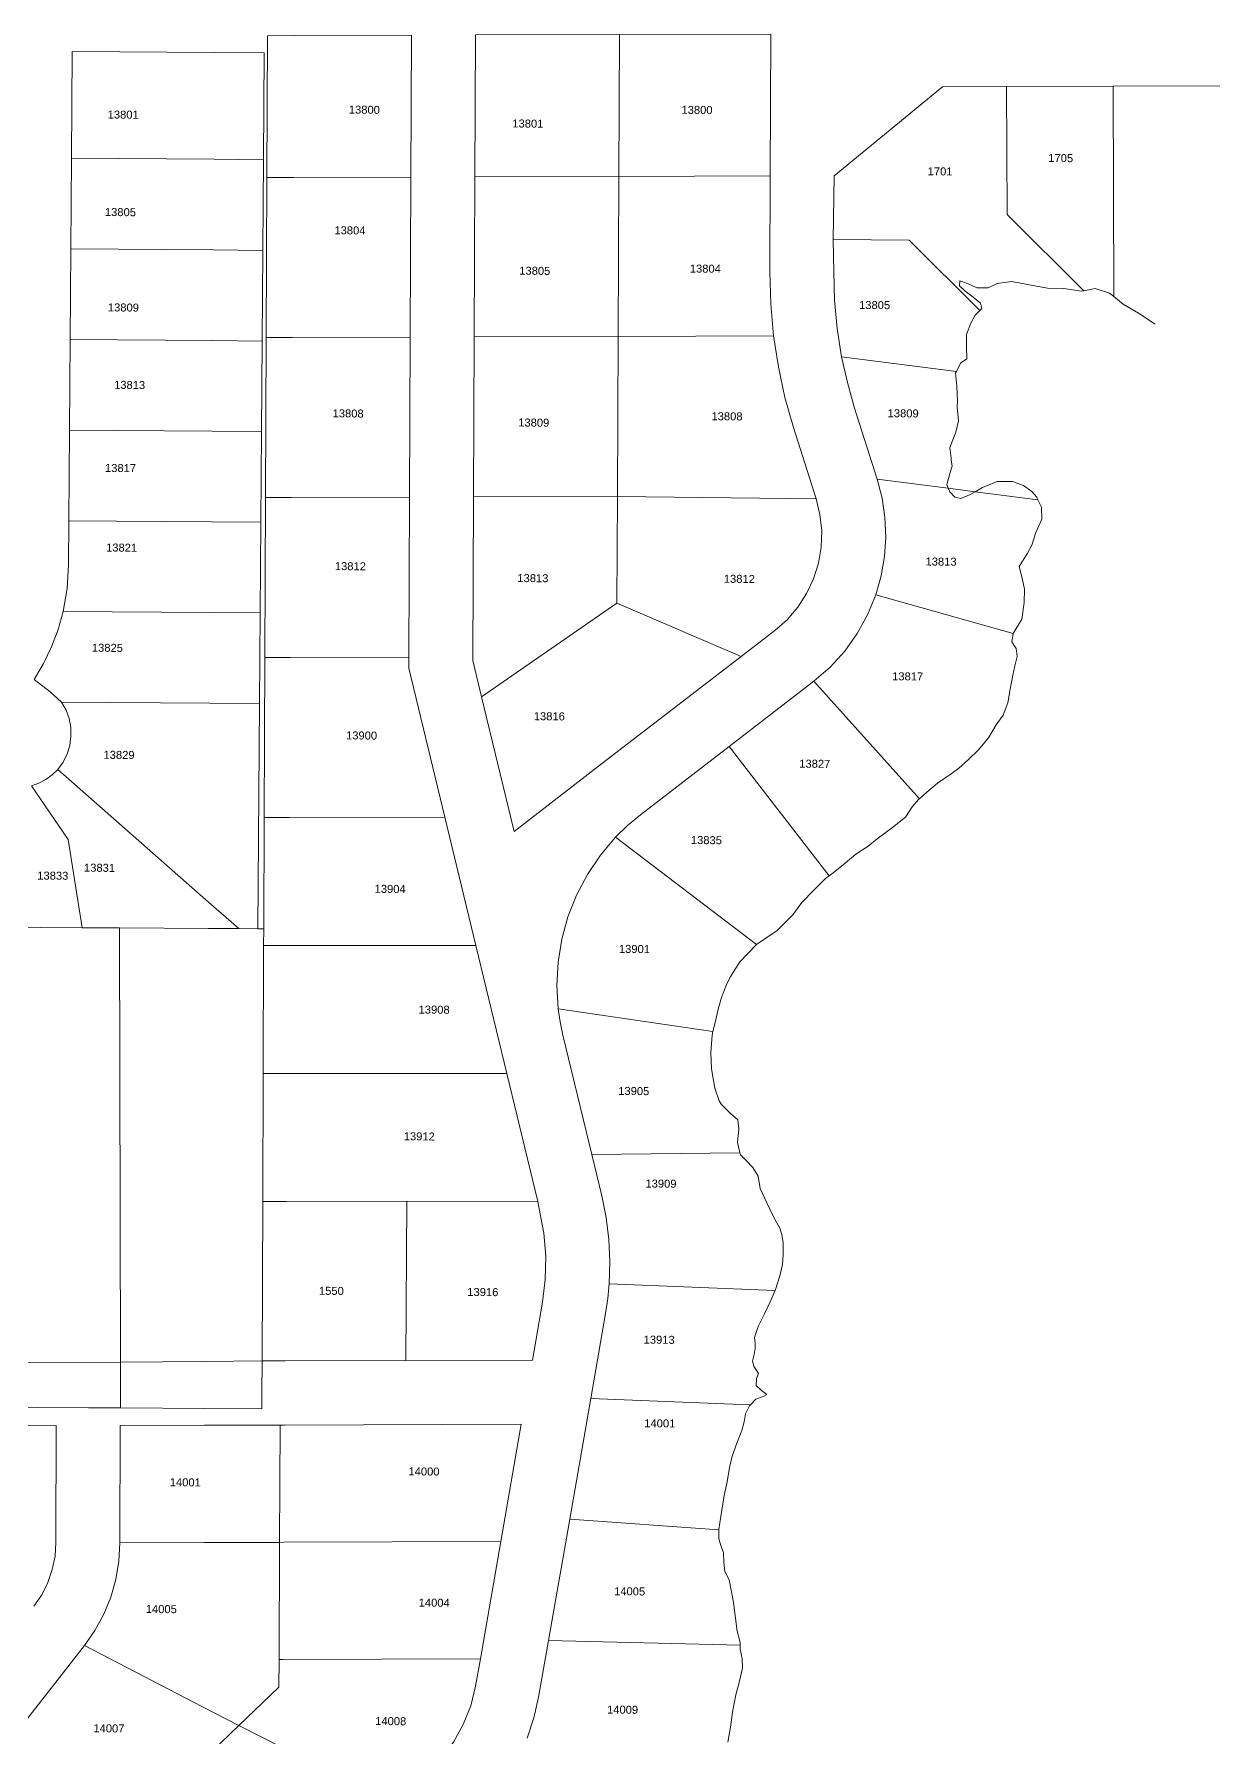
# Model space of a CAD drawing. Header units: feet. Extents: x 2808417 to 2820762, y 948624 to 970780.
# Drawn here: x 2818489 to 2819601, y 966613 to 968211 of the extents above; entities that cross this region are included whole.
import ezdxf
from ezdxf.enums import TextEntityAlignment as Align

# ---------------------------------------------------------------- set-up
doc = ezdxf.new("R2010")
doc.units = ezdxf.units.FT
doc.header["$LTSCALE"] = 0.015
doc.header["$MEASUREMENT"] = 0
doc.layers.add('Dakota County Addresses', color=7, linetype='Continuous')
doc.layers.add('Dakota County Parcels', color=7, linetype='Continuous')
doc.styles.add('Dimensions 100', font='arial.ttf')

# ---------------------------------------------------------------- blocks, each defined once
blk = doc.blocks.new('ACMAP_ANN_TEMPLATE_Dakota County Addresses')
at = {"layer": 'Dakota County Addresses', "style": 'Dimensions 100'}
blk.add_attdef('DakotaCountyAddress', text='', height=50, dxfattribs=at).set_placement((0, 0), align=Align.CENTER)

msp = doc.modelspace()

# ---------------------------------------------------------------- linework, layer by layer
at = {"layer": 'Dakota County Parcels', "lineweight": 5}
for p, q in [((2818707.3, 968076.1), (2818707.8, 968209.1)), ((2818842.2, 968076.6), (2818842.8, 968209.6)), ((2818902.2, 968076.8), (2818902.8, 968209.8)), ((2818902.8, 968209.8), (2819037.8, 968210.2)), ((2819037.2, 968077.2), (2819037.8, 968210.2)), ((2819037.8, 968210.2), (2819179.7, 968210.6)), ((2819179.2, 968077.7), (2819179.7, 968210.6)), ((2818524.2, 968094.2), (2818524.9, 968194.2)), ((2818704.2, 968092.9), (2818704.9, 968193.1)), ((2819239.2, 968077.9), (2819340.9, 968161.2)), ((2819340.9, 968161.2), (2819400.9, 968161.4)), ((2819400.9, 968161.4), (2819500.9, 968161.7)), ((2819401.3, 968041.4), (2819400.9, 968161.4)), ((2819500.9, 968161.7), (2819600.9, 968162)), ((2819501.5, 967964.5), (2819500.9, 968161.7)), ((2818523.6, 968009.2), (2818524.2, 968094.2)), ((2818703.6, 968007.9), (2818704.2, 968092.9)), ((2818706.6, 967926.2), (2818707.3, 968076.1)), ((2818841.6, 967926.6), (2818842.2, 968076.6)), ((2818901.6, 967926.8), (2818902.2, 968076.8)), ((2818902.2, 968076.8), (2819037.2, 968077.2)), ((2819036.6, 967927.2), (2819037.2, 968077.2)), ((2819037.2, 968077.2), (2819179.2, 968077.7)), ((2819178.8, 967987.7), (2819179.2, 968077.7)), ((2819238.3, 968018.1), (2819239.2, 968077.9)), ((2819401.3, 968041.4), (2819473.3, 967969.9)), ((2819238.8, 967987.9), (2819238.3, 968018.1)), ((2819238.3, 968018.1), (2819309.4, 968017.6)), ((2819309.4, 968017.6), (2819375.8, 967951.6)), ((2818523, 967924.2), (2818523.6, 968009.2)), ((2818703, 967922.9), (2818703.6, 968007.9)), ((2819356.8, 967974.8), (2819357.1, 967979.4)), ((2819362, 967969.5), (2819356.8, 967974.8)), ((2819357.1, 967979.4), (2819364.3, 967976.9)), ((2819369.6, 967964), (2819362, 967969.5)), ((2819364.3, 967976.9), (2819373.1, 967972.9)), ((2819373.1, 967972.9), (2819383.5, 967972.9)), ((2819383.5, 967972.9), (2819392, 967976.7)), ((2819392, 967976.7), (2819405.7, 967978.7)), ((2819405.7, 967978.7), (2819420.4, 967976)), ((2819420.4, 967976), (2819439.1, 967972.6)), ((2819439.1, 967972.6), (2819454.4, 967972)), ((2819454.4, 967972), (2819471.2, 967969.5)), ((2819471.2, 967969.5), (2819473.3, 967969.9)), ((2819473.3, 967969.9), (2819484, 967972.1)), ((2819484, 967972.1), (2819497.5, 967967.7)), ((2819497.5, 967967.7), (2819501.5, 967964.5)), ((2819376.3, 967958.5), (2819369.6, 967964)), ((2819371.4, 967947), (2819375.8, 967951.6)), ((2819375.8, 967951.6), (2819377.7, 967953.5)), ((2819377.7, 967953.5), (2819376.3, 967958.5)), ((2819501.5, 967964.5), (2819510.2, 967957.6)), ((2819510.2, 967957.6), (2819524.5, 967949)), ((2819363.2, 967929), (2819367.2, 967939.8)), ((2819367.2, 967939.8), (2819371.4, 967947)), ((2819524.5, 967949), (2819540.1, 967938.8)), ((2818522.4, 967839.2), (2818523, 967924.2)), ((2818702.3, 967838), (2818703, 967922.9)), ((2818706, 967776.2), (2818706.6, 967926.2)), ((2818841, 967776.6), (2818841.6, 967926.6)), ((2818901, 967776.8), (2818901.6, 967926.8)), ((2818901.6, 967926.8), (2819036.6, 967927.2)), ((2819036, 967777.2), (2819036.6, 967927.2)), ((2819036.6, 967927.2), (2819182.4, 967927.8)), ((2819363.3, 967917.9), (2819363.2, 967929)), ((2819246.2, 967908.2), (2819353.8, 967894.5)), ((2819357.8, 967902.1), (2819363.5, 967906.2)), ((2819363.5, 967906.2), (2819363.3, 967917.9)), ((2819353.1, 967893.2), (2819353.8, 967894.5)), ((2819354.2, 967880.6), (2819353.1, 967893.2)), ((2819353.8, 967894.5), (2819357.8, 967902.1)), ((2819354.7, 967866.6), (2819354.2, 967880.6)), ((2819258.3, 967860.1), (2819279.5, 967793.4)), ((2819354.5, 967861.2), (2819354.7, 967866.6)), ((2819355.9, 967848.2), (2819354.5, 967861.2)), ((2819201.1, 967841.8), (2819222.3, 967775.1)), ((2819353.2, 967837.5), (2819355.9, 967848.2)), ((2818521.7, 967754.3), (2818522.4, 967839.2)), ((2818701.7, 967753), (2818702.3, 967838)), ((2819347.8, 967823.2), (2819353.2, 967837.5)), ((2819348.8, 967813.1), (2819347.8, 967823.2)), ((2819349, 967811.3), (2819348.8, 967813.1)), ((2819349.7, 967805.8), (2819349, 967811.3)), ((2819279.5, 967793.4), (2819346.2, 967784.9)), ((2819344.7, 967788.5), (2819347.2, 967797.4)), ((2819347.2, 967797.4), (2819349.7, 967805.8)), ((2818705.4, 967626.2), (2818706, 967776.2)), ((2818840.4, 967626.6), (2818841, 967776.6)), ((2818900.4, 967623.4), (2818901, 967776.8)), ((2818901, 967776.8), (2819036, 967777.2)), ((2819035.6, 967677.2), (2819036, 967777.2)), ((2819036, 967777.2), (2819222.3, 967775.1)), ((2819352.2, 967776.4), (2819347.6, 967781.6)), ((2819357.9, 967775.2), (2819352.2, 967776.4)), ((2819366.1, 967778.8), (2819357.9, 967775.2)), ((2819391.9, 967791.2), (2819378.4, 967785.6)), ((2819406.3, 967791.1), (2819391.9, 967791.2)), ((2819416.6, 967787.6), (2819406.3, 967791.1)), ((2819424.4, 967781.9), (2819416.6, 967787.6)), ((2819429.1, 967776.6), (2819424.4, 967781.9)), ((2819430.2, 967774.2), (2819429.1, 967776.6)), ((2819433.5, 967767.1), (2819430.2, 967774.2)), ((2819434, 967756), (2819433.5, 967767.1)), ((2818521.4, 967713), (2818521.7, 967754.3)), ((2818701.1, 967668), (2818701.7, 967753)), ((2819428.4, 967743.4), (2819434, 967756)), ((2819420.6, 967724.2), (2819424.6, 967731.4)), ((2819424.6, 967731.4), (2819428.4, 967743.4)), ((2819412.8, 967711.7), (2819420.6, 967724.2)), ((2819415.4, 967700.6), (2819412.8, 967711.7)), ((2819417.6, 967690.2), (2819415.4, 967700.6)), ((2819278.3, 967685.1), (2819407.1, 967648.6)), ((2819417.5, 967677.8), (2819417.6, 967690.2)), ((2818700.5, 967583), (2818701.1, 967668)), ((2818908.6, 967589.3), (2819035.6, 967677.2)), ((2819035.6, 967677.2), (2819151.9, 967627.2)), ((2819415.2, 967662.1), (2819417.5, 967677.8)), ((2819151.9, 967627.2), (2819183.6, 967651.6)), ((2819405.8, 967640.8), (2819407.1, 967648.6)), ((2819407.1, 967648.6), (2819415.2, 967662.1)), ((2819410, 967634.6), (2819405.8, 967640.8)), ((2819410.7, 967627.2), (2819410, 967634.6)), ((2818704.8, 967476.2), (2818705.4, 967626.2)), ((2818840.4, 967616.3), (2818840.4, 967626.6)), ((2818840.4, 967616.3), (2818874.2, 967476.5)), ((2818900.4, 967623.4), (2818908.6, 967589.3)), ((2819021.2, 967526.5), (2819151.9, 967627.2)), ((2819406.8, 967609.7), (2819408.7, 967618.3)), ((2819408.7, 967618.3), (2819410.7, 967627.2)), ((2818489.2, 967605.5), (2818504.1, 967594.1)), ((2819140.8, 967542.9), (2819220.2, 967604)), ((2819220.2, 967604), (2819319.1, 967493.9)), ((2819404.3, 967596.5), (2819406.8, 967609.7)), ((2818514.8, 967584.3), (2818504.1, 967594.1)), ((2818908.6, 967589.3), (2818939.1, 967463.3)), ((2819402.1, 967583.8), (2819404.3, 967596.5)), ((2818698.9, 967371.9), (2818700.5, 967583)), ((2819391, 967563), (2819397.7, 967572.1)), ((2819397.7, 967572.1), (2819402.1, 967583.8)), ((2819383.8, 967550.8), (2819391, 967563)), ((2819057.6, 967478.8), (2819140.8, 967542.9)), ((2819140.8, 967542.9), (2819234.5, 967421.6)), ((2819365.2, 967530.7), (2819374.2, 967539.3)), ((2819374.2, 967539.3), (2819383.8, 967550.8)), ((2818939.1, 967463.3), (2819021.2, 967526.5)), ((2819348.9, 967517.3), (2819356, 967522.6)), ((2819356, 967522.6), (2819365.2, 967530.7)), ((2818521.1, 967455.8), (2818486.7, 967506.1)), ((2819326.1, 967499.9), (2819336.1, 967508.6)), ((2819336.1, 967508.6), (2819348.9, 967517.3)), ((2819312.3, 967486.2), (2819318.3, 967493.2)), ((2819318.3, 967493.2), (2819319.1, 967493.9)), ((2819319.1, 967493.9), (2819326.1, 967499.9)), ((2818704.4, 967371.9), (2818704.8, 967476.2)), ((2818874.2, 967476.5), (2818903.3, 967356.4)), ((2819293.9, 967467), (2819306.1, 967476.5)), ((2819306.1, 967476.5), (2819312.3, 967486.2)), ((2819034.2, 967457.7), (2819166.5, 967357.2)), ((2819271, 967449.5), (2819279.5, 967456.4)), ((2819279.5, 967456.4), (2819293.9, 967467)), ((2818534, 967373), (2818521.1, 967455.8)), ((2819249.6, 967433.5), (2819259.4, 967442)), ((2819259.4, 967442), (2819271, 967449.5)), ((2819238.2, 967424.3), (2819249.6, 967433.5)), ((2819220, 967408.1), (2819231.2, 967419.2)), ((2819231.2, 967419.2), (2819234.5, 967421.6)), ((2819234.5, 967421.6), (2819238.2, 967424.3)), ((2819200.4, 967384.9), (2819208.9, 967396.7)), ((2819208.9, 967396.7), (2819220, 967408.1)), ((2819185.9, 967370.4), (2819200.4, 967384.9)), ((2818455, 967373.5), (2818534, 967373)), ((2818534, 967373), (2818569.1, 967372.8)), ((2818570, 966965.8), (2818569.1, 967372.8)), ((2818680.9, 967372.1), (2818698.9, 967371.9)), ((2818698.9, 967371.9), (2818704.4, 967371.9)), ((2818704.3, 967356.2), (2818704.4, 967371.9)), ((2819166.5, 967357.2), (2819185.9, 967370.4)), ((2818703.9, 967236.2), (2818704.3, 967356.2)), ((2818903.3, 967356.4), (2818932.3, 967236.3)), ((2819150.8, 967340.9), (2819166.1, 967356.9)), ((2819166.1, 967356.9), (2819166.5, 967357.2)), ((2819141.6, 967326.5), (2819150.8, 967340.9)), ((2819133.7, 967307.6), (2819137.9, 967318.9)), ((2819137.9, 967318.9), (2819141.6, 967326.5)), ((2818980.5, 967296.9), (2819125.5, 967275.7)), ((2819127.8, 967285.2), (2819130.3, 967296.7)), ((2819130.3, 967296.7), (2819133.7, 967307.6)), ((2819125.5, 967275.7), (2819127.8, 967285.2)), ((2818984.9, 967272.3), (2819012, 967160.4)), ((2819123.5, 967256), (2819124.7, 967272.3)), ((2819124.7, 967272.3), (2819125.5, 967275.7)), ((2819124.1, 967240.8), (2819123.5, 967256)), ((2818703.4, 967116.3), (2818703.9, 967236.2)), ((2818932.3, 967236.3), (2818961.4, 967116.2)), ((2819127.4, 967222.5), (2819124.1, 967240.8)), ((2819131.4, 967210.8), (2819127.4, 967222.5)), ((2819133.5, 967207.1), (2819131.4, 967210.8)), ((2819142.1, 967198.9), (2819133.5, 967207.1)), ((2819148.9, 967192.9), (2819142.1, 967198.9)), ((2819149.9, 967184.3), (2819148.9, 967192.9)), ((2819148.6, 967171.5), (2819149.9, 967184.3)), ((2819150.9, 967161.8), (2819148.6, 967171.5)), ((2819012, 967160.4), (2819150.9, 967161.8)), ((2819012, 967160.4), (2819021.4, 967121.5)), ((2819151.3, 967160.2), (2819150.9, 967161.8)), ((2819156.8, 967154.8), (2819151.3, 967160.2)), ((2819163, 967148.2), (2819156.8, 967154.8)), ((2819167.9, 967140.1), (2819163, 967148.2)), ((2819169.7, 967128.6), (2819167.9, 967140.1)), ((2819176.1, 967115.2), (2819169.7, 967128.6)), ((2818702.8, 966966.8), (2818703.4, 967116.3)), ((2818837.7, 966967.2), (2818838.4, 967116.7)), ((2818838.4, 967116.7), (2818961.4, 967116.2)), ((2818961.4, 967116.2), (2818962.9, 967108)), ((2819182.3, 967101.9), (2819176.1, 967115.2)), ((2819188.4, 967091.2), (2819182.3, 967101.9)), ((2819190.3, 967085.5), (2819188.4, 967091.2)), ((2819191.5, 967077.6), (2819190.3, 967085.5)), ((2819191.3, 967066.5), (2819191.5, 967077.6)), ((2819190.8, 967057.1), (2819191.3, 967066.5)), ((2819184.3, 967033.7), (2819188.3, 967046.6)), ((2819188.3, 967046.6), (2819190.8, 967057.1)), ((2819028.3, 967039.2), (2819184, 967033)), ((2819179.3, 967022.3), (2819184, 967033)), ((2819184, 967033), (2819184.3, 967033.7)), ((2818956.4, 966967.6), (2818965.8, 967021.8)), ((2819011, 966931.8), (2819024.9, 967011.4)), ((2819168, 966999), (2819174, 967011)), ((2819174, 967011), (2819179.3, 967022.3)), ((2819164.5, 966988.8), (2819168, 966999)), ((2819164.3, 966972.8), (2819165.2, 966978.5)), ((2819165.2, 966983.4), (2819164.5, 966988.8)), ((2819165.2, 966978.5), (2819165.2, 966983.4)), ((2818066.1, 966962), (2818570, 966965.8)), ((2818837.7, 966967.2), (2818956.4, 966967.6)), ((2819162.8, 966966.5), (2819164.3, 966972.8)), ((2819163.9, 966962.1), (2819162.8, 966966.5)), ((2819168.4, 966955.1), (2819163.9, 966962.1)), ((2819166.2, 966943.7), (2819166.4, 966950.4)), ((2819166.4, 966950.4), (2819168.4, 966955.1)), ((2818991.3, 966818.6), (2819011, 966931.8)), ((2819011, 966931.8), (2819159.9, 966925.7)), ((2819160.8, 966925.7), (2819165.7, 966930.9)), ((2819165.7, 966930.9), (2819172.5, 966933.4)), ((2819171, 966939.1), (2819166.2, 966943.7)), ((2819176.1, 966935.5), (2819171, 966939.1)), ((2819172.5, 966933.4), (2819176.1, 966935.5)), ((2819154.9, 966909.8), (2819156.2, 966917.2)), ((2819156.2, 966917.2), (2819159.9, 966924.8)), ((2819159.9, 966925.7), (2819160.8, 966925.7)), ((2819159.9, 966924.8), (2819160.8, 966925.7)), ((2818394.2, 966905.8), (2818509.9, 966906.2)), ((2818509.6, 966796.7), (2818509.9, 966906.2)), ((2818569.6, 966796.5), (2818569.9, 966906.3)), ((2818719.3, 966796.8), (2818719.9, 966906.8)), ((2818926.7, 966797.6), (2818945.9, 966907.6)), ((2819148.1, 966889.9), (2819152.5, 966901.5)), ((2819152.5, 966901.5), (2819154.9, 966909.8)), ((2819143.5, 966877.6), (2819148.1, 966889.9)), ((2819139, 966853.4), (2819141.2, 966867)), ((2819141.2, 966867), (2819143.5, 966877.6)), ((2819136.2, 966840.7), (2819139, 966853.4)), ((2819134, 966827.1), (2819136.2, 966840.7)), ((2818971.4, 966704.9), (2818991.3, 966818.6)), ((2818991.3, 966818.6), (2819131.1, 966808.4)), ((2819132.1, 966815.1), (2819134, 966827.1)), ((2819131, 966800), (2819131.1, 966808.4)), ((2819131.1, 966808.8), (2819132.1, 966815.1)), ((2819131.1, 966808.4), (2819131.1, 966808.8)), ((2818718.8, 966686.9), (2818719.3, 966796.8)), ((2818907.5, 966687.6), (2818926.7, 966797.6)), ((2819133.2, 966792.9), (2819131, 966800)), ((2819135.4, 966786.9), (2819133.2, 966792.9)), ((2819135.8, 966778.3), (2819135.4, 966786.9)), ((2819136.8, 966769.6), (2819135.8, 966778.3)), ((2819140.7, 966761.6), (2819136.8, 966769.6)), ((2819142.6, 966752.1), (2819140.7, 966761.6)), ((2819144.8, 966740.3), (2819142.6, 966752.1)), ((2819146.3, 966728.2), (2819144.8, 966740.3)), ((2819148.3, 966713.7), (2819146.3, 966728.2)), ((2819151, 966702.9), (2819148.3, 966713.7)), ((2818459.3, 966601.6), (2818536.2, 966700)), ((2818962.1, 966651.7), (2818971.4, 966704.9)), ((2818971.4, 966704.9), (2819151, 966700.3)), ((2819151, 966700.3), (2819151, 966702.9)), ((2819151.1, 966696.7), (2819151, 966700.3)), ((2819153, 966688), (2819151.1, 966696.7)), ((2818718.6, 966661.2), (2818718.8, 966686.9)), ((2818903, 966662), (2818907.5, 966687.6)), ((2819150.5, 966666.7), (2819153.2, 966678.9)), ((2819153.2, 966678.9), (2819153, 966688)), ((2818681.1, 966625.1), (2818718.6, 966661.2)), ((2819146.9, 966653.8), (2819150.5, 966666.7)), ((2819143.9, 966637.6), (2819146.9, 966653.8)), ((2819141.9, 966623.6), (2819143.9, 966637.6)), ((2819139.5, 966609.4), (2819141.9, 966623.6))]:
    msp.add_line(p, q, dxfattribs=at)
for points in [[(2818707.8, 968209.1), (2818733.6, 968209.2), (2818842.8, 968209.6)], [(2818524.9, 968194.2), (2818658.5, 968193.4), (2818704.9, 968193.1)], [(2818524.2, 968094.2), (2818657.8, 968093.3), (2818704.2, 968092.9)], [(2818707.3, 968076.1), (2818732.7, 968076.2), (2818842.2, 968076.6)], [(2818523.6, 968009.2), (2818657.2, 968008.3), (2818703.6, 968007.9)], [(2819178.8, 967987.7), (2819179.7, 967957.7), (2819182.4, 967927.8)], [(2819238.8, 967987.9), (2819239.6, 967961.2), (2819242, 967934.6), (2819246.2, 967908.2)], [(2818523, 967924.2), (2818656.5, 967923.3), (2818703, 967922.9)], [(2818706.6, 967926.2), (2818731.5, 967926.2), (2818841.6, 967926.6)], [(2819182.4, 967927.8), (2819186.9, 967898.8), (2819193.1, 967870.1), (2819201.1, 967841.8)], [(2819246.2, 967908.2), (2819251.6, 967884), (2819258.3, 967860.1)], [(2818522.4, 967839.2), (2818655.9, 967838.3), (2818702.3, 967838)], [(2819278.3, 967685.1), (2819283.3, 967702.7), (2819286.4, 967720.8), (2819287.6, 967739.1), (2819286.8, 967757.5), (2819284.1, 967775.7), (2819279.5, 967793.4)], [(2818706, 967776.2), (2818730.4, 967776.3), (2818841, 967776.6)], [(2819347.6, 967781.6), (2819346.2, 967784.9), (2819344.7, 967788.5)], [(2819346.2, 967784.9), (2819346.2, 967784.9), (2819371.3, 967781.7), (2819430.2, 967774.2)], [(2819378.4, 967785.6), (2819371.3, 967781.7), (2819366.1, 967778.8)], [(2819183.6, 967651.6), (2819195.1, 967661.7), (2819205, 967673.3), (2819213.4, 967686.1), (2819219.9, 967700), (2819224.4, 967714.6), (2819227, 967729.7), (2819227.5, 967745), (2819225.9, 967760.2), (2819222.3, 967775.1)], [(2818521.7, 967754.3), (2818655.3, 967753.3), (2818701.7, 967753)], [(2818516.3, 967669.3), (2818520.1, 967691), (2818521.4, 967713)], [(2819220.2, 967604), (2819235.5, 967617.3), (2819249.1, 967632.2), (2819260.9, 967648.7), (2819270.6, 967666.4), (2819278.3, 967685.1)], [(2818489.2, 967605.5), (2818498, 967620.5), (2818505.5, 967636.2), (2818511.6, 967652.5), (2818516.3, 967669.3)], [(2818516.3, 967669.3), (2818654.6, 967668.3), (2818701.1, 967668)], [(2818705.4, 967626.2), (2818729.3, 967626.3), (2818840.4, 967626.6)], [(2818511.2, 967521.4), (2818516.2, 967528.2), (2818520, 967535.8), (2818522.5, 967543.9), (2818523.6, 967552.2), (2818523.4, 967560.7), (2818521.9, 967569), (2818519, 967577), (2818514.8, 967584.3)], [(2818514.8, 967584.3), (2818654, 967583.3), (2818700.5, 967583)], [(2818486.7, 967506.1), (2818493.6, 967508.5), (2818500.1, 967511.9), (2818506, 967516.2), (2818511.2, 967521.4)], [(2818511.2, 967521.4), (2818652.6, 967397), (2818680.9, 967372.1)], [(2818704.8, 967476.2), (2818728.2, 967476.3), (2818874.2, 967476.5)], [(2819057.6, 967478.8), (2819045.5, 967468.7), (2819034.2, 967457.7)], [(2819034.2, 967457.7), (2819020.1, 967441), (2819007.8, 967422.9), (2818997.6, 967403.6), (2818989.6, 967383.3), (2818983.8, 967362.2), (2818980.3, 967340.6), (2818979.2, 967318.8), (2818980.5, 967296.9)], [(2818569.1, 967372.8), (2818652.5, 967372.2), (2818680.9, 967372.1)], [(2818704.3, 967356.2), (2818727.3, 967356.2), (2818903.3, 967356.4)], [(2818980.5, 967296.9), (2818982.3, 967284.6), (2818984.9, 967272.3)], [(2818703.9, 967236.2), (2818726.4, 967236.2), (2818932.3, 967236.3)], [(2819028.3, 967039.2), (2819028.9, 967059.9), (2819028, 967080.6), (2819025.5, 967101.2), (2819021.4, 967121.5)], [(2818703.4, 967116.3), (2818725.6, 967116.3), (2818838.4, 967116.7)], [(2818965.8, 967021.8), (2818968.4, 967043.3), (2818968.8, 967065), (2818967, 967086.6), (2818962.9, 967108)], [(2819024.9, 967011.4), (2819027, 967025.3), (2819028.3, 967039.2)], [(2818570, 966965.8), (2818649.4, 966966.4), (2818702.8, 966966.8)], [(2818570, 966965.8), (2818570, 966936.3), (2818570.1, 966922.8)], [(2818702.8, 966966.8), (2818702.6, 966936.8), (2818702.6, 966921.9)], [(2818702.8, 966966.8), (2818724.4, 966966.8), (2818837.7, 966967.2)], [(2818065.8, 966926.1), (2818540, 966923), (2818570.1, 966922.8)], [(2818570.1, 966922.8), (2818649.1, 966922.3), (2818702.6, 966921.9)], [(2818569.9, 966906.3), (2818649, 966906.6), (2818719.9, 966906.8)], [(2818719.9, 966906.8), (2818724, 966906.8), (2818945.9, 966907.6)], [(2818488.9, 966737), (2818496.2, 966747.6), (2818501.9, 966759.1), (2818506.1, 966771.3), (2818508.7, 966783.9), (2818509.6, 966796.7)], [(2818536.2, 966700), (2818546.1, 966714.2), (2818554.4, 966729.4), (2818560.9, 966745.5), (2818565.7, 966762.1), (2818568.6, 966779.2), (2818569.6, 966796.5)], [(2818569.6, 966796.5), (2818648.2, 966796.7), (2818719.3, 966796.8)], [(2818719.3, 966796.8), (2818723.2, 966796.9), (2818926.7, 966797.6)], [(2818536.2, 966700), (2818647, 966642.7), (2818681.1, 966625.1)], [(2818718.8, 966686.9), (2818722.4, 966686.9), (2818907.5, 966687.6)], [(2818857.3, 966581), (2818870.7, 966594.4), (2818882.2, 966609.5), (2818891.5, 966626), (2818898.5, 966643.6), (2818903, 966662)], [(2818951.4, 966613.2), (2818957.7, 966632.2), (2818962.1, 966651.7)], [(2818598.3, 966545.3), (2818646.7, 966591.9), (2818681.1, 966625.1)], [(2818681.1, 966625.1), (2818721.8, 966604.6), (2818824.9, 966552.8)]]:
    msp.add_lwpolyline(points, dxfattribs=at)

# ---------------------------------------------------------------- block references
at = {"layer": 'Dakota County Addresses', "lineweight": 5, "xscale": 0.15, "yscale": 0.15, "zscale": 0.15, "rotation": 359.5015230000861}
for p, values in [((2818798.7, 968136), {'DakotaCountyAddress': '13800'}), ((2819110.6, 968135.8), {'DakotaCountyAddress': '13800'}), ((2818572.6, 968131.4), {'DakotaCountyAddress': '13801'}), ((2818952, 968123), {'DakotaCountyAddress': '13801'}), ((2819451.6, 968090.7), {'DakotaCountyAddress': '1705'}), ((2819338.5, 968078.2), {'DakotaCountyAddress': '1701'}), ((2818570, 968040), {'DakotaCountyAddress': '13805'}), ((2818785.2, 968022.9), {'DakotaCountyAddress': '13804'}), ((2818958.5, 967985), {'DakotaCountyAddress': '13805'}), ((2819118.4, 967987), {'DakotaCountyAddress': '13804'}), ((2818572.8, 967950.6), {'DakotaCountyAddress': '13809'}), ((2819277.1, 967952.9), {'DakotaCountyAddress': '13805'}), ((2818578.6, 967878), {'DakotaCountyAddress': '13813'}), ((2818783.5, 967851.3), {'DakotaCountyAddress': '13808'}), ((2819138.7, 967848.6), {'DakotaCountyAddress': '13808'}), ((2819303.9, 967851.4), {'DakotaCountyAddress': '13809'}), ((2818957.5, 967842.7), {'DakotaCountyAddress': '13809'}), ((2818570.1, 967800.1), {'DakotaCountyAddress': '13817'}), ((2818571.1, 967725.5), {'DakotaCountyAddress': '13821'}), ((2818785.6, 967708.1), {'DakotaCountyAddress': '13812'}), ((2819339.4, 967712.4), {'DakotaCountyAddress': '13813'}), ((2818956.7, 967696.9), {'DakotaCountyAddress': '13813'}), ((2819150.3, 967696.2), {'DakotaCountyAddress': '13812'}), ((2818557.8, 967631.6), {'DakotaCountyAddress': '13825'}), ((2819308.1, 967604.8), {'DakotaCountyAddress': '13817'}), ((2818972.1, 967567.4), {'DakotaCountyAddress': '13816'}), ((2818796.1, 967549.4), {'DakotaCountyAddress': '13900'}), ((2818568.7, 967531.2), {'DakotaCountyAddress': '13829'}), ((2819221, 967522.9), {'DakotaCountyAddress': '13827'}), ((2819119.4, 967451.3), {'DakotaCountyAddress': '13835'}), ((2818506.6, 967418), {'DakotaCountyAddress': '13833'}), ((2818550.4, 967425.4), {'DakotaCountyAddress': '13831'}), ((2818822.9, 967405.6), {'DakotaCountyAddress': '13904'}), ((2819051.9, 967349.3), {'DakotaCountyAddress': '13901'}), ((2818864.1, 967292.4), {'DakotaCountyAddress': '13908'}), ((2819051.3, 967216.1), {'DakotaCountyAddress': '13905'}), ((2818850.2, 967173.6), {'DakotaCountyAddress': '13912'}), ((2819076.8, 967129.3), {'DakotaCountyAddress': '13909'}), ((2818767.8, 967028.8), {'DakotaCountyAddress': '1550'}), ((2818909.8, 967027.7), {'DakotaCountyAddress': '13916'}), ((2819075.1, 966983), {'DakotaCountyAddress': '13913'}), ((2819075.7, 966904.6), {'DakotaCountyAddress': '14001'}), ((2818854.6, 966859.5), {'DakotaCountyAddress': '14000'}), ((2818630.8, 966849.3), {'DakotaCountyAddress': '14001'}), ((2819047.4, 966747.1), {'DakotaCountyAddress': '14005'}), ((2818608.3, 966730.5), {'DakotaCountyAddress': '14005'}), ((2818864.2, 966736.5), {'DakotaCountyAddress': '14004'}), ((2819040.8, 966636.2), {'DakotaCountyAddress': '14009'}), ((2818559.2, 966618.7), {'DakotaCountyAddress': '14007'}), ((2818823.4, 966625.5), {'DakotaCountyAddress': '14008'})]:
    msp.add_blockref('ACMAP_ANN_TEMPLATE_Dakota County Addresses', p, dxfattribs=at).add_auto_attribs(values)

doc.saveas('drawing.dxf')
